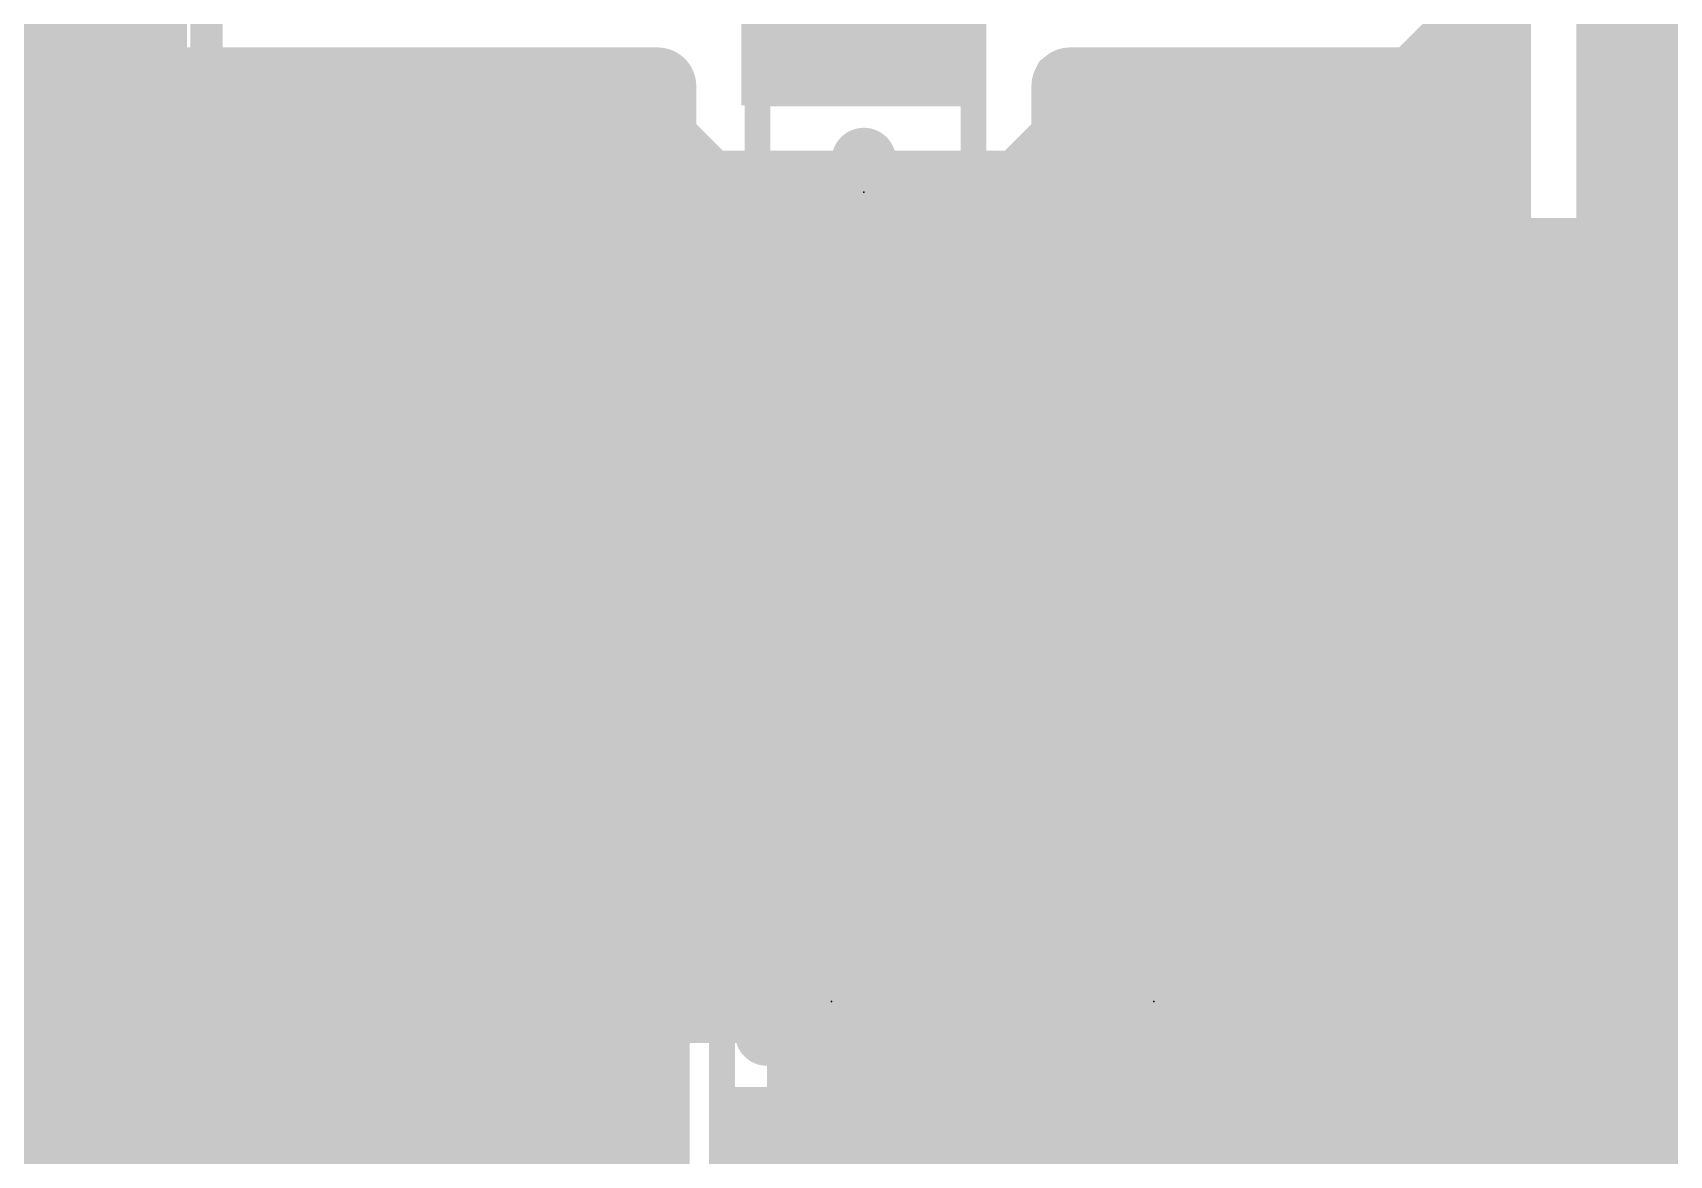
# Model space of a CAD drawing. Extents: x -1.3 to 57, y -0.1 to 23.2.
# Drawn here: x 20.47 to 26.92, y 9.16 to 13.58 of the extents above; entities that cross this region are included whole.
import ezdxf

# ---------------------------------------------------------------- set-up
doc = ezdxf.new("R2010")
doc.units = 0
for name, color, linetype in [('1', 12, 'CONTINUOUS'), ('16', 132, 'CONTINUOUS'), ('18', 110, 'CONTINUOUS'), ('21', 253, 'CONTINUOUS'), ('23', 53, 'CONTINUOUS'), ('25', 253, 'CONTINUOUS'), ('39', 12, 'CONTINUOUS'), ('51', 253, 'CONTINUOUS')]:
    doc.layers.add(name, color=color, linetype=linetype)

# ---------------------------------------------------------------- blocks, each defined once
blk = doc.blocks.new('RECT')
blk.add_solid([(-0.5, -0.5), (0.5, -0.5), (-0.5, 0.5), (0.5, 0.5)])
blk = doc.blocks.new('ROUNDV')
at = {"const_width": 0.5}
blk.add_lwpolyline([(0, -0.25, 1), (0, 0.25, 1), (0, -0.25)], format="xyb", dxfattribs=at)

msp = doc.modelspace()

# ---------------------------------------------------------------- linework, layer by layer
at = {"layer": '1'}
for points, const_width in [([(26.1738, 13.6251), (26.2264, 13.6777)], 0.3048), ([(26.2264, 13.6777), (26.2264, 12.614)], 0.3048), ([(25.9209, 13.3722), (26.1738, 13.6251)], 0.3048), ([(25.9599, 13.4112), (26.2264, 13.4112)], 0.3048), ([(16.2709, 13.3722), (22.9362, 13.3722)], 0.3048), ([(22.9362, 13.3722), (22.9362, 13.1592)], 0.3048), ([(24.5618, 13.1592), (24.5618, 13.3722)], 0.3048), ([(24.5618, 13.3722), (25.9209, 13.3722)], 0.3048), ([(22.9362, 13.1592), (23.1296, 12.9658)], 0.3048), ([(24.3684, 12.9658), (24.5618, 13.1592)], 0.3048), ([(16.3992, 13.1064), (22.989, 13.1064)], 0.3048), ([(24.509, 13.1064), (26.2264, 13.1064)], 0.3048), ([(23.1296, 12.9422), (22.9362, 12.7488)], 0.3048), ([(23.1296, 12.9658), (24.3684, 12.9658)], 0.3048), ([(24.3684, 12.9422), (23.1296, 12.9422)], 0.3048), ([(24.5618, 12.7488), (24.3684, 12.9422)], 0.3048), ([(16.3992, 12.8016), (22.989, 12.8016)], 0.3048), ([(22.9362, 12.7488), (22.9362, 11.4592)], 0.3048), ([(24.509, 12.8016), (26.2264, 12.8016)], 0.3048), ([(24.5618, 12.6679), (24.5618, 12.7488)], 0.3048), ([(24.7561, 12.7484), (24.5618, 12.6679)], 0.3048), ([(25.0279, 12.7484), (24.7561, 12.7484)], 0.3048), ([(25.2791, 12.6444), (25.0279, 12.7484)], 0.3048), ([(25.4714, 12.4521), (25.2791, 12.6444)], 0.3048), ([(26.2264, 12.614), (26.4198, 12.4206)], 0.3048), ([(16.2319, 12.4968), (22.9362, 12.4968)], 0.3048), ([(25.4267, 12.4968), (26.3436, 12.4968)], 0.3048), ([(25.5754, 12.2009), (25.4714, 12.4521)], 0.3048), ([(26.4198, 12.4206), (27.7094, 12.4206)], 0.3048), ([(15.5713, 12.192), (22.9362, 12.192)], 0.3048), ([(25.5754, 11.9291), (25.5754, 12.2009)], 0.3048), ([(25.5754, 12.192), (28.0694, 12.192)], 0.3048), ([(23.749, 12.104), (24.599, 12.104)], 0.254), ([(24.638, 12.065), (24.599, 12.104)], 0.254), ([(24.892, 12.065), (24.638, 12.065)], 0.254), ([(25.4714, 11.6779), (25.5754, 11.9291)], 0.3048), ([(15.2665, 11.8872), (22.9362, 11.8872)], 0.3048), ([(25.5581, 11.8872), (28.1393, 11.8872)], 0.3048), ([(25.2791, 11.4856), (25.4714, 11.6779)], 0.3048), ([(17.6906, 11.5824), (22.9362, 11.5824)], 0.3048), ([(25.3759, 11.5824), (28.4387, 11.5824)], 0.3048), ([(22.9362, 11.4592), (23.1196, 11.2758)], 0.3048), ([(24.3779, 11.2753), (24.5618, 11.4592)], 0.3048), ([(24.5618, 11.4592), (24.5618, 11.4621)], 0.3048), ([(24.5618, 11.4621), (24.7561, 11.3816)], 0.3048), ([(25.0279, 11.3816), (25.2791, 11.4856)], 0.3048), ([(24.7561, 11.3816), (25.0279, 11.3816)], 0.3048), ([(17.6906, 11.2776), (23.1178, 11.2776)], 0.3048), ([(23.1091, 11.2758), (23.0531, 11.2526)], 0.3048), ([(23.1196, 11.2758), (23.1091, 11.2758)], 0.3048), ([(24.1909, 11.2526), (24.159, 11.2658)], 0.3048), ([(24.159, 11.2658), (24.355, 11.2658)], 0.3048), ([(24.355, 11.2658), (24.3231, 11.2526)], 0.3048), ([(24.3791, 11.2758), (24.3779, 11.2753)], 0.3048), ([(24.8031, 11.2758), (24.3791, 11.2758)], 0.3048), ([(24.3802, 11.2776), (31.2238, 11.2776)], 0.3048), ([(24.8031, 10.7043), (24.8031, 11.2758)], 0.3048), ([(25.4049, 11.2758), (24.9809, 11.2758)], 0.3048), ([(24.9809, 11.2758), (24.9809, 10.7043)], 0.3048), ([(25.4609, 11.2526), (25.4049, 11.2758)], 0.3048), ([(23.0102, 11.2097), (22.987, 11.1537)], 0.3048), ([(23.0531, 11.2526), (23.0102, 11.2097)], 0.3048), ([(24.2338, 11.2097), (24.1909, 11.2526)], 0.3048), ([(24.257, 11.1537), (24.2338, 11.2097)], 0.3048), ([(24.2802, 11.2097), (24.257, 11.1537)], 0.3048), ([(24.3231, 11.2526), (24.2802, 11.2097)], 0.3048), ([(25.5038, 11.2097), (25.4609, 11.2526)], 0.3048), ([(25.527, 11.1537), (25.5038, 11.2097)], 0.3048), ([(22.987, 11.1537), (22.987, 10.7043)], 0.3048), ([(24.257, 10.7043), (24.257, 11.1537)], 0.3048), ([(24.257, 11.1537), (24.257, 10.7043)], 0.3048), ([(25.527, 10.7043), (25.527, 11.1537)], 0.3048), ([(16.4406, 10.9728), (22.987, 10.9728)], 0.3048), ([(24.257, 10.9728), (24.257, 10.9728)], 0.3048), ([(24.8031, 10.9728), (24.9809, 10.9728)], 0.3048), ([(25.527, 10.9728), (31.2238, 10.9728)], 0.3048), ([(22.987, 10.7043), (23.5331, 10.7043)], 0.3048), ([(23.5331, 10.7043), (23.5331, 10.5265)], 0.3048), ([(23.7109, 10.5265), (23.7109, 10.7043)], 0.3048), ([(23.7109, 10.7043), (24.257, 10.7043)], 0.3048), ([(24.257, 10.7043), (24.8031, 10.7043)], 0.3048), ([(24.8031, 10.7043), (24.8031, 10.5265)], 0.3048), ([(24.9809, 10.7043), (24.8031, 10.7043)], 0.3048), ([(24.9809, 10.5265), (24.9809, 10.7043)], 0.3048), ([(24.9809, 10.7043), (25.527, 10.7043)], 0.3048), ([(17.6906, 10.668), (23.5331, 10.668)], 0.3048), ([(23.622, 10.6154), (23.3172, 10.6154)], 0.381), ([(24.892, 10.6154), (23.622, 10.6154)], 0.381), ([(23.7109, 10.668), (24.8031, 10.668)], 0.3048), ([(24.9809, 10.668), (31.2238, 10.668)], 0.3048), ([(23.5331, 10.5265), (22.987, 10.5265)], 0.3048), ([(22.987, 10.5265), (22.987, 10.0771)], 0.3048), ([(23.5331, 9.955), (23.5331, 10.5265)], 0.3048), ([(23.5331, 10.5265), (23.7109, 10.5265)], 0.3048), ([(23.7109, 10.5265), (23.7109, 9.955)], 0.3048), ([(24.257, 10.5265), (23.7109, 10.5265)], 0.3048), ([(24.257, 10.0771), (24.257, 10.5265)], 0.3048), ([(24.8031, 10.5265), (24.257, 10.5265)], 0.3048), ([(24.257, 10.5265), (24.257, 10.0771)], 0.3048), ([(24.8031, 9.955), (24.8031, 10.5265)], 0.3048), ([(24.8031, 10.5265), (24.9809, 10.5265)], 0.3048), ([(24.9809, 10.5265), (24.9809, 9.955)], 0.3048), ([(25.527, 10.5265), (24.9809, 10.5265)], 0.3048), ([(25.527, 10.0771), (25.527, 10.5265)], 0.3048), ([(17.6906, 10.3632), (22.987, 10.3632)], 0.3048), ([(23.5331, 10.3632), (23.7109, 10.3632)], 0.3048), ([(24.257, 10.3632), (24.257, 10.3632)], 0.3048), ([(24.8031, 10.3632), (24.9809, 10.3632)], 0.3048), ([(25.527, 10.3632), (31.3158, 10.3632)], 0.3048), ([(17.6575, 10.0584), (22.9947, 10.0584)], 0.3048), ([(22.987, 10.0771), (23.0102, 10.0211)], 0.3048), ([(23.5331, 10.0584), (23.7109, 10.0584)], 0.3048), ([(24.2338, 10.0211), (24.257, 10.0771)], 0.3048), ([(24.2493, 10.0584), (24.2647, 10.0584)], 0.3048), ([(24.257, 10.0771), (24.2802, 10.0211)], 0.3048), ([(24.8031, 10.0584), (24.9809, 10.0584)], 0.3048), ([(25.5038, 10.0211), (25.527, 10.0771)], 0.3048), ([(25.5193, 10.0584), (31.5087, 10.0584)], 0.3048), ([(23.0102, 10.0211), (23.0531, 9.9782)], 0.3048), ([(23.0531, 9.9782), (23.1091, 9.955)], 0.3048), ([(24.1349, 9.955), (24.1909, 9.9782)], 0.3048), ([(24.1909, 9.9782), (24.2338, 10.0211)], 0.3048), ([(24.2802, 10.0211), (24.3231, 9.9782)], 0.3048), ([(24.3231, 9.9782), (24.3791, 9.955)], 0.3048), ([(25.4049, 9.955), (25.4609, 9.9782)], 0.3048), ([(25.4609, 9.9782), (25.5038, 10.0211)], 0.3048), ([(30.0228, 10.033), (26.289, 10.033)], 0.3048), ([(26.289, 10.033), (26.289, 9.7028)], 0.3048), ([(23.1091, 9.955), (23.5331, 9.955)], 0.3048), ([(23.7109, 9.955), (24.1349, 9.955)], 0.3048), ([(24.3791, 9.955), (24.8031, 9.955)], 0.3048), ([(24.9809, 9.955), (25.4049, 9.955)], 0.3048), ([(14.7828, 9.7536), (26.289, 9.7536)], 0.3048), ([(23.0026, 9.7536), (22.8092, 9.5602)], 0.3048), ([(24.2414, 9.7536), (23.0026, 9.7536)], 0.3048), ([(24.257, 9.738), (24.2414, 9.7536)], 0.3048), ([(24.2726, 9.7536), (24.257, 9.738)], 0.3048), ([(25.5114, 9.7536), (24.2726, 9.7536)], 0.3048), ([(25.5622, 9.7028), (25.5114, 9.7536)], 0.3048), ([(26.289, 9.7028), (25.5622, 9.7028)], 0.3048), ([(22.8092, 9.5602), (22.8092, 8.2706)], 0.3048), ([(14.7828, 9.4488), (22.8092, 9.4488)], 0.3048), ([(17.8684, 9.144), (22.8092, 9.144)], 0.3048)]:
    msp.add_lwpolyline(points, dxfattribs=dict(at, const_width=const_width))
for points, const_width in [([(26.2803, 13.6239, 1), (26.1725, 13.7316)], 0.1524), ([(26.1199, 13.679, 1), (26.2277, 13.5713)], 0.1524), ([(26.2277, 13.5713, 1), (26.1199, 13.679)], 0.1524), ([(25.9599, 13.4874, 1), (25.9599, 13.335)], 0.1524), ([(26.2264, 13.335, 1), (26.2264, 13.4874)], 0.1524), ([(23.0124, 13.3722, 1), (22.86, 13.3722)], 0.1524), ([(22.9362, 13.296, 1), (22.9362, 13.4484)], 0.1524), ([(24.638, 13.3722, 1), (24.4856, 13.3722)], 0.1524), ([(24.5618, 13.4484, 1), (24.5618, 13.296)], 0.1524), ([(25.867, 13.4261, 1), (25.9747, 13.3183)], 0.1524), ([(25.9209, 13.296, 1), (25.9209, 13.4484)], 0.1524), ([(22.9901, 13.2131, 1), (22.8823, 13.1053)], 0.1524), ([(24.6157, 13.1053, 1), (24.5079, 13.2131)], 0.1524), ([(22.86, 13.1592, 1), (23.0124, 13.1592)], 0.1524), ([(22.989, 13.0302, 1), (22.989, 13.1826)], 0.1524), ([(24.509, 13.1826, 1), (24.509, 13.0302)], 0.1524), ([(24.4856, 13.1592, 1), (24.638, 13.1592)], 0.1524), ([(26.2264, 13.0302, 1), (26.2264, 13.1826)], 0.1524), ([(23.1296, 13.042, 1), (23.1296, 12.8896)], 0.1524), ([(23.1296, 13.0184, 1), (23.1296, 12.866)], 0.1524), ([(23.0757, 12.9119, 1), (23.1835, 13.0197)], 0.1524), ([(23.1835, 12.8883, 1), (23.0757, 12.9961)], 0.1524), ([(24.3145, 13.0197, 1), (24.4223, 12.9119)], 0.1524), ([(24.4223, 12.9961, 1), (24.3145, 12.8883)], 0.1524), ([(24.3684, 12.8896, 1), (24.3684, 13.042)], 0.1524), ([(24.3684, 12.866, 1), (24.3684, 13.0184)], 0.1524), ([(23.0124, 12.7488, 1), (22.86, 12.7488)], 0.1524), ([(22.989, 12.7254, 1), (22.989, 12.8778)], 0.1524), ([(24.509, 12.8778, 1), (24.509, 12.7254)], 0.1524), ([(24.638, 12.7488, 1), (24.4856, 12.7488)], 0.1524), ([(24.7561, 12.8246, 1), (24.7561, 12.6722)], 0.1524), ([(24.7852, 12.678, 1), (24.7269, 12.8188)], 0.1524), ([(25.0571, 12.8188, 1), (24.9988, 12.678)], 0.1524), ([(25.0279, 12.6722, 1), (25.0279, 12.8246)], 0.1524), ([(26.2264, 12.7254, 1), (26.2264, 12.8778)], 0.1524), ([(22.8823, 12.8027, 1), (22.9901, 12.6949)], 0.1524), ([(24.5079, 12.6949, 1), (24.6157, 12.8027)], 0.1524), ([(24.5326, 12.7383, 1), (24.591, 12.5975)], 0.1524), ([(25.333, 12.6982, 1), (25.2252, 12.5905)], 0.1524), ([(25.25, 12.574, 1), (25.3083, 12.7148)], 0.1524), ([(24.4856, 12.6679, 1), (24.638, 12.6679)], 0.1524), ([(26.2803, 12.6679, 1), (26.1725, 12.5601)], 0.1524), ([(22.9362, 12.4206, 1), (22.9362, 12.573)], 0.1524), ([(25.4267, 12.573, 1), (25.4267, 12.4206)], 0.1524), ([(26.1502, 12.614, 1), (26.3026, 12.614)], 0.1524), ([(26.3436, 12.4206, 1), (26.3436, 12.573)], 0.1524), ([(25.5418, 12.4813, 1), (25.401, 12.423)], 0.1524), ([(25.4175, 12.3982, 1), (25.5252, 12.506)], 0.1524), ([(26.4198, 12.4968, 1), (26.4198, 12.3444)], 0.1524), ([(26.3659, 12.3667, 1), (26.4737, 12.4745)], 0.1524), ([(22.9362, 12.1158, 1), (22.9362, 12.2682)], 0.1524), ([(25.6516, 12.2009, 1), (25.4992, 12.2009)], 0.1524), ([(25.5754, 12.2682, 1), (25.5754, 12.1158)], 0.1524), ([(25.505, 12.1718, 1), (25.6458, 12.2301)], 0.1524), ([(23.749, 12.1675, 1), (23.749, 12.0405)], 0.127), ([(24.6439, 12.1489, 1), (24.5541, 12.0591)], 0.127), ([(24.638, 12.1285, 1), (24.638, 12.0015)], 0.127), ([(24.599, 12.0405, 1), (24.599, 12.1675)], 0.127), ([(24.892, 12.0015, 1), (24.892, 12.1285)], 0.127), ([(24.5931, 12.0201, 1), (24.6829, 12.1099)], 0.127), ([(25.6458, 11.8999, 1), (25.505, 11.9582)], 0.1524), ([(22.9362, 11.811, 1), (22.9362, 11.9634)], 0.1524), ([(25.5581, 11.9634, 1), (25.5581, 11.811)], 0.1524), ([(25.4992, 11.9291, 1), (25.6516, 11.9291)], 0.1524), ([(25.5252, 11.624, 1), (25.4175, 11.7318)], 0.1524), ([(25.401, 11.707, 1), (25.5418, 11.6487)], 0.1524), ([(22.9362, 11.5062, 1), (22.9362, 11.6586)], 0.1524), ([(25.3759, 11.6586, 1), (25.3759, 11.5062)], 0.1524), ([(22.9901, 11.5131, 1), (22.8823, 11.4053)], 0.1524), ([(24.638, 11.4621, 1), (24.4856, 11.4621)], 0.1524), ([(24.591, 11.5325, 1), (24.5326, 11.3917)], 0.1524), ([(24.6157, 11.4053, 1), (24.5079, 11.5131)], 0.1524), ([(25.2252, 11.5395, 1), (25.333, 11.4318)], 0.1524), ([(25.3083, 11.4152, 1), (25.25, 11.556)], 0.1524), ([(22.86, 11.4592, 1), (23.0124, 11.4592)], 0.1524), ([(24.4856, 11.4592, 1), (24.638, 11.4592)], 0.1524), ([(24.7561, 11.4578, 1), (24.7561, 11.3054)], 0.1524), ([(24.7269, 11.3112, 1), (24.7852, 11.452)], 0.1524), ([(24.9988, 11.452, 1), (25.0571, 11.3112)], 0.1524), ([(25.0279, 11.3054, 1), (25.0279, 11.4578)], 0.1524), ([(23.1091, 11.352, 1), (23.1091, 11.1996)], 0.1524), ([(23.1382, 11.2054, 1), (23.0799, 11.3462)], 0.1524), ([(23.1178, 11.2014, 1), (23.1178, 11.3538)], 0.1524), ([(23.1196, 11.1996, 1), (23.1196, 11.352)], 0.1524), ([(24.159, 11.342, 1), (24.159, 11.1896)], 0.1524), ([(24.1882, 11.3362, 1), (24.1299, 11.1954)], 0.1524), ([(24.3487, 11.3457, 1), (24.407, 11.2049)], 0.1524), ([(24.3791, 11.352, 1), (24.3791, 11.1996)], 0.1524), ([(24.3802, 11.3538, 1), (24.3802, 11.2014)], 0.1524), ([(24.3841, 11.1954, 1), (24.3258, 11.3362)], 0.1524), ([(24.4083, 11.2054, 1), (24.3499, 11.3462)], 0.1524), ([(24.355, 11.1896, 1), (24.355, 11.342)], 0.1524), ([(24.8793, 11.2758, 1), (24.7269, 11.2758)], 0.1524), ([(24.8031, 11.1996, 1), (24.8031, 11.352)], 0.1524), ([(24.9809, 11.352, 1), (24.9809, 11.1996)], 0.1524), ([(25.0571, 11.2758, 1), (24.9047, 11.2758)], 0.1524), ([(25.4341, 11.3462, 1), (25.3758, 11.2054)], 0.1524), ([(25.4049, 11.1996, 1), (25.4049, 11.352)], 0.1524), ([(23.0806, 11.1806, 1), (22.9398, 11.2389)], 0.1524), ([(23.0239, 11.323, 1), (23.0822, 11.1822)], 0.1524), ([(23.107, 11.1987, 1), (22.9992, 11.3065)], 0.1524), ([(23.0658, 11.2219, 1), (23.1735, 11.3297)], 0.1524), ([(24.2448, 11.3065, 1), (24.137, 11.1987)], 0.1524), ([(24.3042, 11.2389, 1), (24.1634, 11.1806)], 0.1524), ([(24.1618, 11.1822, 1), (24.2201, 11.323)], 0.1524), ([(24.3506, 11.1806, 1), (24.2098, 11.2389)], 0.1524), ([(24.2939, 11.323, 1), (24.3522, 11.1822)], 0.1524), ([(24.377, 11.1987, 1), (24.2692, 11.3065)], 0.1524), ([(24.324, 11.3292, 1), (24.4317, 11.2214)], 0.1524), ([(25.5148, 11.3065, 1), (25.407, 11.1987)], 0.1524), ([(25.5742, 11.2389, 1), (25.4334, 11.1806)], 0.1524), ([(25.4318, 11.1822, 1), (25.4901, 11.323)], 0.1524), ([(23.0632, 11.1537, 1), (22.9108, 11.1537)], 0.1524), ([(22.9563, 11.2636, 1), (23.0641, 11.1558)], 0.1524), ([(24.1799, 11.1558, 1), (24.2877, 11.2636)], 0.1524), ([(24.3332, 11.1537, 1), (24.1808, 11.1537)], 0.1524), ([(24.3332, 11.1537, 1), (24.1808, 11.1537)], 0.1524), ([(24.2263, 11.2636, 1), (24.3341, 11.1558)], 0.1524), ([(25.4499, 11.1558, 1), (25.5577, 11.2636)], 0.1524), ([(25.6032, 11.1537, 1), (25.4508, 11.1537)], 0.1524), ([(22.9166, 11.1829, 1), (23.0574, 11.1246)], 0.1524), ([(24.1866, 11.1829, 1), (24.3274, 11.1246)], 0.1524), ([(24.1866, 11.1246, 1), (24.3274, 11.1829)], 0.1524), ([(25.4566, 11.1246, 1), (25.5974, 11.1829)], 0.1524), ([(22.987, 10.8966, 1), (22.987, 11.049)], 0.1524), ([(24.257, 11.049, 1), (24.257, 10.8966)], 0.1524), ([(24.257, 10.8966, 1), (24.257, 11.049)], 0.1524), ([(24.8031, 11.049, 1), (24.8031, 10.8966)], 0.1524), ([(24.9809, 10.8966, 1), (24.9809, 11.049)], 0.1524), ([(25.527, 11.049, 1), (25.527, 10.8966)], 0.1524), ([(22.987, 10.7805, 1), (22.987, 10.6281)], 0.1524), ([(23.6093, 10.7043, 1), (23.4569, 10.7043)], 0.1524), ([(23.5331, 10.6281, 1), (23.5331, 10.7805)], 0.1524), ([(23.7871, 10.7043, 1), (23.6347, 10.7043)], 0.1524), ([(23.7109, 10.7805, 1), (23.7109, 10.6281)], 0.1524), ([(24.257, 10.7805, 1), (24.257, 10.6281)], 0.1524), ([(24.257, 10.6281, 1), (24.257, 10.7805)], 0.1524), ([(24.8793, 10.7043, 1), (24.7269, 10.7043)], 0.1524), ([(24.8031, 10.7805, 1), (24.8031, 10.6281)], 0.1524), ([(24.8031, 10.6281, 1), (24.8031, 10.7805)], 0.1524), ([(25.0571, 10.7043, 1), (24.9047, 10.7043)], 0.1524), ([(24.9809, 10.7805, 1), (24.9809, 10.6281)], 0.1524), ([(24.9809, 10.6281, 1), (24.9809, 10.7805)], 0.1524), ([(25.527, 10.6281, 1), (25.527, 10.7805)], 0.1524), ([(22.9108, 10.7043, 1), (23.0632, 10.7043)], 0.1524), ([(23.3172, 10.7107, 1), (23.3172, 10.5202)], 0.1905), ([(23.622, 10.7107, 1), (23.622, 10.5202)], 0.1905), ([(23.5331, 10.5918, 1), (23.5331, 10.7442)], 0.1524), ([(23.622, 10.5202, 1), (23.622, 10.7107)], 0.1905), ([(23.7109, 10.7442, 1), (23.7109, 10.5918)], 0.1524), ([(24.1808, 10.7043, 1), (24.3332, 10.7043)], 0.1524), ([(24.1808, 10.7043, 1), (24.3332, 10.7043)], 0.1524), ([(24.7269, 10.7043, 1), (24.8793, 10.7043)], 0.1524), ([(24.8031, 10.5918, 1), (24.8031, 10.7442)], 0.1524), ([(24.892, 10.5202, 1), (24.892, 10.7107)], 0.1905), ([(24.9809, 10.7442, 1), (24.9809, 10.5918)], 0.1524), ([(24.9047, 10.7043, 1), (25.0571, 10.7043)], 0.1524), ([(25.4508, 10.7043, 1), (25.6032, 10.7043)], 0.1524), ([(22.987, 10.6027, 1), (22.987, 10.4503)], 0.1524), ([(23.0632, 10.5265, 1), (22.9108, 10.5265)], 0.1524), ([(23.6093, 10.5265, 1), (23.4569, 10.5265)], 0.1524), ([(23.5331, 10.6027, 1), (23.5331, 10.4503)], 0.1524), ([(23.5331, 10.4503, 1), (23.5331, 10.6027)], 0.1524), ([(23.7871, 10.5265, 1), (23.6347, 10.5265)], 0.1524), ([(23.7109, 10.6027, 1), (23.7109, 10.4503)], 0.1524), ([(23.7109, 10.4503, 1), (23.7109, 10.6027)], 0.1524), ([(24.3332, 10.5265, 1), (24.1808, 10.5265)], 0.1524), ([(24.257, 10.6027, 1), (24.257, 10.4503)], 0.1524), ([(24.3332, 10.5265, 1), (24.1808, 10.5265)], 0.1524), ([(24.257, 10.4503, 1), (24.257, 10.6027)], 0.1524), ([(24.8793, 10.5265, 1), (24.7269, 10.5265)], 0.1524), ([(24.8031, 10.6027, 1), (24.8031, 10.4503)], 0.1524), ([(24.8031, 10.4503, 1), (24.8031, 10.6027)], 0.1524), ([(25.0571, 10.5265, 1), (24.9047, 10.5265)], 0.1524), ([(24.9809, 10.6027, 1), (24.9809, 10.4503)], 0.1524), ([(24.9809, 10.4503, 1), (24.9809, 10.6027)], 0.1524), ([(25.6032, 10.5265, 1), (25.4508, 10.5265)], 0.1524), ([(25.527, 10.4503, 1), (25.527, 10.6027)], 0.1524), ([(23.4569, 10.5265, 1), (23.6093, 10.5265)], 0.1524), ([(23.6347, 10.5265, 1), (23.7871, 10.5265)], 0.1524), ([(24.7269, 10.5265, 1), (24.8793, 10.5265)], 0.1524), ([(24.9047, 10.5265, 1), (25.0571, 10.5265)], 0.1524), ([(22.987, 10.287, 1), (22.987, 10.4394)], 0.1524), ([(23.5331, 10.4394, 1), (23.5331, 10.287)], 0.1524), ([(23.7109, 10.287, 1), (23.7109, 10.4394)], 0.1524), ([(24.257, 10.4394, 1), (24.257, 10.287)], 0.1524), ([(24.257, 10.287, 1), (24.257, 10.4394)], 0.1524), ([(24.8031, 10.4394, 1), (24.8031, 10.287)], 0.1524), ([(24.9809, 10.287, 1), (24.9809, 10.4394)], 0.1524), ([(25.527, 10.4394, 1), (25.527, 10.287)], 0.1524), ([(23.0574, 10.1062, 1), (22.9166, 10.0479)], 0.1524), ([(22.9947, 9.9822, 1), (22.9947, 10.1346)], 0.1524), ([(23.5331, 10.1346, 1), (23.5331, 9.9822)], 0.1524), ([(23.7109, 9.9822, 1), (23.7109, 10.1346)], 0.1524), ([(24.2493, 10.1346, 1), (24.2493, 9.9822)], 0.1524), ([(24.3274, 10.1062, 1), (24.1866, 10.0479)], 0.1524), ([(24.3274, 10.0479, 1), (24.1866, 10.1062)], 0.1524), ([(24.2647, 9.9822, 1), (24.2647, 10.1346)], 0.1524), ([(24.8031, 10.1346, 1), (24.8031, 9.9822)], 0.1524), ([(24.9809, 9.9822, 1), (24.9809, 10.1346)], 0.1524), ([(25.5193, 10.1346, 1), (25.5193, 9.9822)], 0.1524), ([(25.5974, 10.0479, 1), (25.4566, 10.1062)], 0.1524), ([(22.9108, 10.0771, 1), (23.0632, 10.0771)], 0.1524), ([(23.0641, 10.075, 1), (22.9563, 9.9672)], 0.1524), ([(22.9398, 9.9919, 1), (23.0806, 10.0502)], 0.1524), ([(23.0822, 10.0486, 1), (23.0239, 9.9078)], 0.1524), ([(24.1634, 10.0502, 1), (24.3042, 9.9919)], 0.1524), ([(24.2201, 9.9078, 1), (24.1618, 10.0486)], 0.1524), ([(24.2877, 9.9672, 1), (24.1799, 10.075)], 0.1524), ([(24.1808, 10.0771, 1), (24.3332, 10.0771)], 0.1524), ([(24.1808, 10.0771, 1), (24.3332, 10.0771)], 0.1524), ([(24.3341, 10.075, 1), (24.2263, 9.9672)], 0.1524), ([(24.2098, 9.9919, 1), (24.3506, 10.0502)], 0.1524), ([(24.3522, 10.0486, 1), (24.2939, 9.9078)], 0.1524), ([(25.4334, 10.0502, 1), (25.5742, 9.9919)], 0.1524), ([(25.4901, 9.9078, 1), (25.4318, 10.0486)], 0.1524), ([(25.5577, 9.9672, 1), (25.4499, 10.075)], 0.1524), ([(25.4508, 10.0771, 1), (25.6032, 10.0771)], 0.1524), ([(26.289, 10.1092, 1), (26.289, 9.9568)], 0.1524), ([(26.3652, 10.033, 1), (26.2128, 10.033)], 0.1524), ([(22.9992, 9.9243, 1), (23.107, 10.0321)], 0.1524), ([(23.1091, 10.0312, 1), (23.1091, 9.8788)], 0.1524), ([(23.0799, 9.8846, 1), (23.1382, 10.0254)], 0.1524), ([(23.5331, 9.8788, 1), (23.5331, 10.0312)], 0.1524), ([(23.7109, 10.0312, 1), (23.7109, 9.8788)], 0.1524), ([(24.1058, 10.0254, 1), (24.1641, 9.8846)], 0.1524), ([(24.137, 10.0321, 1), (24.2448, 9.9243)], 0.1524), ([(24.1349, 9.8788, 1), (24.1349, 10.0312)], 0.1524), ([(24.2692, 9.9243, 1), (24.377, 10.0321)], 0.1524), ([(24.3791, 10.0312, 1), (24.3791, 9.8788)], 0.1524), ([(24.3499, 9.8846, 1), (24.4082, 10.0254)], 0.1524), ([(24.8031, 9.8788, 1), (24.8031, 10.0312)], 0.1524), ([(24.9809, 10.0312, 1), (24.9809, 9.8788)], 0.1524), ([(25.3758, 10.0254, 1), (25.4341, 9.8846)], 0.1524), ([(25.407, 10.0321, 1), (25.5148, 9.9243)], 0.1524), ([(25.4049, 9.8788, 1), (25.4049, 10.0312)], 0.1524), ([(23.4569, 9.955, 1), (23.6093, 9.955)], 0.1524), ([(23.6347, 9.955, 1), (23.7871, 9.955)], 0.1524), ([(24.7269, 9.955, 1), (24.8793, 9.955)], 0.1524), ([(24.9047, 9.955, 1), (25.0571, 9.955)], 0.1524), ([(23.0026, 9.8298, 1), (23.0026, 9.6774)], 0.1524), ([(23.0565, 9.6997, 1), (22.9487, 9.8075)], 0.1524), ([(24.2953, 9.8075, 1), (24.1875, 9.6997)], 0.1524), ([(24.2031, 9.7919, 1), (24.3109, 9.6841)], 0.1524), ([(24.2726, 9.8298, 1), (24.2726, 9.6774)], 0.1524), ([(24.2031, 9.6841, 1), (24.3109, 9.7918)], 0.1524), ([(24.3265, 9.6997, 1), (24.2187, 9.8075)], 0.1524), ([(24.2414, 9.6774, 1), (24.2414, 9.8298)], 0.1524), ([(25.5653, 9.8075, 1), (25.4575, 9.6997)], 0.1524), ([(25.5114, 9.6774, 1), (25.5114, 9.8298)], 0.1524), ([(26.289, 9.6774, 1), (26.289, 9.8298)], 0.1524), ([(25.5622, 9.779, 1), (25.5622, 9.6266)], 0.1524), ([(25.5083, 9.6489, 1), (25.6161, 9.7567)], 0.1524), ([(26.289, 9.6266, 1), (26.289, 9.779)], 0.1524), ([(26.2128, 9.7028, 1), (26.3652, 9.7028)], 0.1524), ([(22.8854, 9.5602, 1), (22.733, 9.5602)], 0.1524), ([(22.7553, 9.6141, 1), (22.8631, 9.5063)], 0.1524), ([(22.8092, 9.3726, 1), (22.8092, 9.525)], 0.1524), ([(22.8092, 9.0678, 1), (22.8092, 9.2202)], 0.1524)]:
    msp.add_lwpolyline(points, format="xyb", dxfattribs=dict(at, const_width=const_width))
at = {"layer": '16', "const_width": 0.3048}
for points in [[(20.955, 5.9944), (20.955, 12.7)], [(20.955, 12.7), (41.0947, 12.7)], [(20.955, 12.4968), (41.0947, 12.4968)], [(20.955, 12.192), (41.0947, 12.192)], [(20.955, 11.8872), (41.0947, 11.8872)], [(20.955, 11.5824), (41.0947, 11.5824)], [(20.955, 11.2776), (41.0947, 11.2776)], [(20.955, 10.9728), (41.0947, 10.9728)], [(20.955, 10.668), (41.0947, 10.668)], [(20.955, 10.3632), (22.9108, 10.3632)], [(41.988, 10.414), (22.9108, 10.414)], [(22.9108, 10.414), (22.9108, 3.9116)], [(20.955, 10.0584), (22.9108, 10.0584)], [(20.955, 9.7536), (22.9108, 9.7536)], [(23.5204, 9.7282), (38.6588, 9.7282)], [(23.5204, 8.0494), (23.5204, 9.7282)], [(20.955, 9.4488), (22.9108, 9.4488)], [(23.5204, 9.4488), (38.6588, 9.4488)], [(20.955, 9.144), (22.9108, 9.144)], [(23.5204, 9.144), (38.6588, 9.144)]]:
    msp.add_lwpolyline(points, dxfattribs=at)
at = {"layer": '16', "const_width": 0.1524}
for points in [[(21.0312, 12.7, 1), (20.8788, 12.7)], [(20.955, 12.7762, 1), (20.955, 12.6238)], [(20.955, 12.573, 1), (20.955, 12.4206)], [(20.955, 12.2682, 1), (20.955, 12.1158)], [(20.955, 11.9634, 1), (20.955, 11.811)], [(20.955, 11.6586, 1), (20.955, 11.5062)], [(20.955, 11.3538, 1), (20.955, 11.2014)], [(20.955, 11.049, 1), (20.955, 10.8966)], [(20.955, 10.7442, 1), (20.955, 10.5918)], [(20.955, 10.4394, 1), (20.955, 10.287)], [(22.9108, 10.4902, 1), (22.9108, 10.3378)], [(22.987, 10.414, 1), (22.8346, 10.414)], [(22.9108, 10.287, 1), (22.9108, 10.4394)], [(20.955, 10.1346, 1), (20.955, 9.9822)], [(22.9108, 9.9822, 1), (22.9108, 10.1346)], [(20.955, 9.8298, 1), (20.955, 9.6774)], [(22.9108, 9.6774, 1), (22.9108, 9.8298)], [(23.5204, 9.8044, 1), (23.5204, 9.652)], [(23.5966, 9.7282, 1), (23.4442, 9.7282)], [(20.955, 9.525, 1), (20.955, 9.3726)], [(22.9108, 9.3726, 1), (22.9108, 9.525)], [(23.5204, 9.525, 1), (23.5204, 9.3726)], [(20.955, 9.2202, 1), (20.955, 9.0678)], [(22.9108, 9.0678, 1), (22.9108, 9.2202)], [(23.5204, 9.2202, 1), (23.5204, 9.0678)]]:
    msp.add_lwpolyline(points, format="xyb", dxfattribs=at)
at = {"layer": '21'}
for points, const_width in [([(21.1582, 1.2446), (21.1582, 19.0446)], 0.127), ([(23.749, 13.081), (23.749, 12.827)], 0.254), ([(23.368, 9.6384), (23.368, 9.8924)], 0.254), ([(23.876, 9.6384), (23.876, 9.8924)], 0.254), ([(24.892, 9.8924), (24.892, 9.6384)], 0.254)]:
    msp.add_lwpolyline(points, dxfattribs=dict(at, const_width=const_width))
at = {"layer": '21', "const_width": 0.127}
for points in [[(23.8125, 13.081, 1), (23.6855, 13.081)], [(23.6855, 12.827, 1), (23.8125, 12.827)], [(23.4315, 9.8924, 1), (23.3045, 9.8924)], [(23.9395, 9.8924, 1), (23.8125, 9.8924)], [(24.9555, 9.8924, 1), (24.8285, 9.8924)], [(23.3045, 9.6384, 1), (23.4315, 9.6384)], [(23.8125, 9.6384, 1), (23.9395, 9.6384)], [(24.8285, 9.6384, 1), (24.9555, 9.6384)]]:
    msp.add_lwpolyline(points, format="xyb", dxfattribs=at)
at = {"layer": '23'}
for p in [(23.749, 12.954), (23.622, 9.7654), (24.892, 9.7654)]:
    msp.add_point(p, dxfattribs=at)
at = {"layer": '25', "const_width": 0.1016}
for points in [[(24.4802, 12.7762), (24.4802, 13.4366)], [(24.4802, 13.4366), (24.6636, 13.4366)], [(25.1601, 13.2898), (25.3436, 13.4366)], [(25.3436, 13.4366), (25.3436, 12.7762)], [(22.4592, 13.2842), (22.6427, 13.2842)], [(22.6427, 13.2842), (22.6427, 13.0641)], [(26.1578, 13.1431), (25.8459, 12.7762)], [(24.6636, 13.0697), (24.4802, 13.0697)], [(24.8471, 12.7762), (24.7003, 13.0697)], [(22.4959, 12.9173), (22.4592, 12.9173)], [(25.1601, 12.7762), (25.527, 12.7762)], [(25.8459, 12.7762), (26.2128, 12.7762)], [(22.9362, 12.6043), (22.6427, 12.4575)], [(22.2758, 12.2374), (22.2758, 12.4208)], [(22.6427, 12.4208), (22.6427, 12.2374)], [(22.9362, 12.2374), (22.2758, 12.2374)], [(22.8092, 10.5179), (22.8092, 10.8848)], [(25.7048, 10.4907), (25.7048, 10.8576)], [(26.2184, 10.8576), (26.1451, 10.8576)], [(22.4423, 10.8298), (22.8092, 10.5179)], [(25.9983, 10.7108), (25.9983, 10.4907)], [(26.3652, 10.4907), (26.3652, 10.7108)], [(25.9983, 10.4907), (25.7048, 10.4907)], [(22.1488, 10.0905), (22.1488, 10.2373)], [(22.8092, 10.2373), (22.8092, 10.0905)], [(26.3652, 10.1777), (26.0717, 10.0309)], [(25.7048, 9.8108), (25.7048, 9.9942)], [(26.0717, 9.9942), (26.0717, 9.8108)], [(22.6624, 9.9438), (22.2956, 9.9438)], [(26.3652, 9.8108), (25.7048, 9.8108)]]:
    msp.add_lwpolyline(points, dxfattribs=at)
at = {"layer": '25'}
for points, const_width in [([(24.5056, 13.4366, 1), (24.4548, 13.4366)], 0.0508), ([(24.4802, 13.462, 1), (24.4802, 13.4112)], 0.0508), ([(24.6636, 13.0697, 1), (24.6636, 13.4366)], 0.1016), ([(24.6636, 13.462, 1), (24.6636, 13.4112)], 0.0508), ([(24.6636, 13.4112, 1), (24.6636, 13.462)], 0.0508), ([(25.369, 13.4366, 1), (25.3182, 13.4366)], 0.0508), ([(25.3594, 13.4168, 1), (25.3277, 13.4564)], 0.0508), ([(26.0477, 13.4366, 0.3252), (25.8459, 13.2898)], 0.1016), ([(26.2128, 13.2715, 0.4142), (26.0477, 13.4366)], 0.1016), ([(26.0477, 13.462, 1), (26.0477, 13.4112)], 0.0508), ([(26.0477, 13.4112, 1), (26.0477, 13.462)], 0.0508), ([(22.4592, 13.2842, 1), (22.4592, 12.9173)], 0.1016), ([(22.4592, 13.3096, 1), (22.4592, 13.2588)], 0.0508), ([(22.4592, 13.2588, 1), (22.4592, 13.3096)], 0.0508), ([(22.6681, 13.2842, 1), (22.6173, 13.2842)], 0.0508), ([(22.9362, 12.9907, 0.4142), (22.6427, 13.2842)], 0.1016), ([(22.6427, 13.3096, 1), (22.6427, 13.2588)], 0.0508), ([(22.6427, 13.2588, 1), (22.6427, 13.3096)], 0.0508), ([(25.1442, 13.3097, 1), (25.176, 13.27)], 0.0508), ([(25.8217, 13.2977, 1), (25.8701, 13.282)], 0.0508), ([(26.1578, 13.1431, 0.2053), (26.2128, 13.2715)], 0.1016), ([(26.2382, 13.2715, 1), (26.1874, 13.2715)], 0.0508), ([(26.1874, 13.2715, 1), (26.2382, 13.2715)], 0.0508), ([(26.1402, 13.1615, 1), (26.1753, 13.1247)], 0.0508), ([(26.1771, 13.1266, 1), (26.1384, 13.1595)], 0.0508), ([(22.4959, 12.9173, 0.4142), (22.6427, 13.0641)], 0.1016), ([(22.6681, 13.0641, 1), (22.6173, 13.0641)], 0.0508), ([(24.4802, 13.0951, 1), (24.4802, 13.0443)], 0.0508), ([(24.6636, 13.0951, 1), (24.6636, 13.0443)], 0.0508), ([(24.6636, 13.0443, 1), (24.6636, 13.0951)], 0.0508), ([(24.7231, 13.0811, 1), (24.6776, 13.0584)], 0.0508), ([(22.6173, 13.0641, 1), (22.6681, 13.0641)], 0.0508), ([(22.4592, 12.9427, 1), (22.4592, 12.8919)], 0.0508), ([(22.4592, 12.8919, 1), (22.4592, 12.9427)], 0.0508), ([(22.4959, 12.9427, 1), (22.4959, 12.8919)], 0.0508), ([(22.4959, 12.8919, 1), (22.4959, 12.9427)], 0.0508), ([(22.9108, 12.9907, 1), (22.9616, 12.9907)], 0.0508), ([(24.4548, 12.7762, 1), (24.5056, 12.7762)], 0.0508), ([(24.8244, 12.7648, 1), (24.8698, 12.7876)], 0.0508), ([(25.1601, 12.8016, 1), (25.1601, 12.7508)], 0.0508), ([(25.3182, 12.7762, 1), (25.369, 12.7762)], 0.0508), ([(25.527, 12.7508, 1), (25.527, 12.8016)], 0.0508), ([(25.8459, 12.8016, 1), (25.8459, 12.7508)], 0.0508), ([(25.8266, 12.7927, 1), (25.8653, 12.7597)], 0.0508), ([(26.2128, 12.7508, 1), (26.2128, 12.8016)], 0.0508), ([(22.6427, 12.4208, 1), (22.2758, 12.4208)], 0.1016), ([(22.9476, 12.5816, 1), (22.9248, 12.627)], 0.0508), ([(22.3012, 12.4208, 1), (22.2504, 12.4208)], 0.0508), ([(22.6313, 12.4803, 1), (22.654, 12.4348)], 0.0508), ([(22.6681, 12.4208, 1), (22.6173, 12.4208)], 0.0508), ([(22.2504, 12.4208, 1), (22.3012, 12.4208)], 0.0508), ([(22.6173, 12.4208, 1), (22.6681, 12.4208)], 0.0508), ([(22.2758, 12.2628, 1), (22.2758, 12.212)], 0.0508), ([(22.2504, 12.2374, 1), (22.3012, 12.2374)], 0.0508), ([(22.6173, 12.2374, 1), (22.6681, 12.2374)], 0.0508), ([(22.9362, 12.212, 1), (22.9362, 12.2628)], 0.0508), ([(22.3139, 10.8848, 0.4142), (22.1488, 10.7197)], 0.1016), ([(22.4423, 10.8298, 0.2053), (22.3139, 10.8848)], 0.1016), ([(22.3139, 10.9102, 1), (22.3139, 10.8594)], 0.0508), ([(22.3139, 10.8594, 1), (22.3139, 10.9102)], 0.0508), ([(22.8346, 10.8848, 1), (22.7838, 10.8848)], 0.0508), ([(25.7302, 10.8576, 1), (25.6794, 10.8576)], 0.0508), ([(26.1451, 10.8576, 0.4142), (25.9983, 10.7108)], 0.1016), ([(26.1451, 10.883, 1), (26.1451, 10.8322)], 0.0508), ([(26.1451, 10.8322, 1), (26.1451, 10.883)], 0.0508), ([(26.3652, 10.7108, 0.4142), (26.2184, 10.8576)], 0.1016), ([(26.2184, 10.883, 1), (26.2184, 10.8322)], 0.0508), ([(26.2184, 10.8322, 1), (26.2184, 10.883)], 0.0508), ([(22.4588, 10.8491, 1), (22.4259, 10.8104)], 0.0508), ([(22.4239, 10.8122, 1), (22.4607, 10.8473)], 0.0508), ([(22.1488, 10.7197, 0.3252), (22.2956, 10.5179)], 0.1016), ([(22.1742, 10.7197, 1), (22.1234, 10.7197)], 0.0508), ([(22.1234, 10.7197, 1), (22.1742, 10.7197)], 0.0508), ([(26.0237, 10.7108, 1), (25.9729, 10.7108)], 0.0508), ([(25.9729, 10.7108, 1), (26.0237, 10.7108)], 0.0508), ([(26.3906, 10.7108, 1), (26.3398, 10.7108)], 0.0508), ([(26.3398, 10.7108, 1), (26.3906, 10.7108)], 0.0508), ([(22.2877, 10.4937, 1), (22.3034, 10.5421)], 0.0508), ([(22.7838, 10.5179, 1), (22.8346, 10.5179)], 0.0508), ([(22.7927, 10.4986, 1), (22.8257, 10.5373)], 0.0508), ([(25.7048, 10.5161, 1), (25.7048, 10.4653)], 0.0508), ([(25.6794, 10.4907, 1), (25.7302, 10.4907)], 0.0508), ([(25.9729, 10.4907, 1), (26.0237, 10.4907)], 0.0508), ([(25.9983, 10.4653, 1), (25.9983, 10.5161)], 0.0508), ([(26.3398, 10.4907, 1), (26.3906, 10.4907)], 0.0508), ([(22.1742, 10.2373, 1), (22.1234, 10.2373)], 0.0508), ([(22.8346, 10.2373, 1), (22.7838, 10.2373)], 0.0508), ([(26.0717, 9.9942, 1), (25.7048, 9.9942)], 0.1016), ([(26.3766, 10.155, 1), (26.3538, 10.2004)], 0.0508), ([(22.1488, 10.0905, 0.4142), (22.2956, 9.9438)], 0.1016), ([(22.1742, 10.0905, 1), (22.1234, 10.0905)], 0.0508), ([(22.6624, 9.9438, 0.4142), (22.8092, 10.0905)], 0.1016), ([(22.8346, 10.0905, 1), (22.7838, 10.0905)], 0.0508), ([(22.1234, 10.0905, 1), (22.1742, 10.0905)], 0.0508), ([(22.7838, 10.0905, 1), (22.8346, 10.0905)], 0.0508), ([(26.0603, 10.0537, 1), (26.083, 10.0082)], 0.0508), ([(25.7302, 9.9942, 1), (25.6794, 9.9942)], 0.0508), ([(25.6794, 9.9942, 1), (25.7302, 9.9942)], 0.0508), ([(26.0971, 9.9942, 1), (26.0463, 9.9942)], 0.0508), ([(26.0463, 9.9942, 1), (26.0971, 9.9942)], 0.0508), ([(22.2956, 9.9692, 1), (22.2956, 9.9184)], 0.0508), ([(22.2956, 9.9184, 1), (22.2956, 9.9692)], 0.0508), ([(22.6624, 9.9692, 1), (22.6624, 9.9184)], 0.0508), ([(22.6624, 9.9184, 1), (22.6624, 9.9692)], 0.0508), ([(25.7048, 9.8362, 1), (25.7048, 9.7854)], 0.0508), ([(25.6794, 9.8108, 1), (25.7302, 9.8108)], 0.0508), ([(26.0463, 9.8108, 1), (26.0971, 9.8108)], 0.0508), ([(26.3652, 9.7854, 1), (26.3652, 9.8362)], 0.0508)]:
    msp.add_lwpolyline(points, format="xyb", dxfattribs=dict(at, const_width=const_width))
at = {"layer": '51', "const_width": 0.1016}
for points in [[(23.33, 13.31), (23.33, 12.598)], [(24.181, 13.31), (24.181, 12.598)], [(23.19, 9.4094), (23.19, 10.1214)], [(24.041, 9.4094), (24.041, 10.1214)], [(24.473, 10.1214), (24.473, 9.4094)], [(25.324, 10.1214), (25.324, 9.4094)], [(26.568, 9.322), (27.28, 9.322)]]:
    msp.add_lwpolyline(points, dxfattribs=at)
at = {"layer": '51', "const_width": 0.0508}
for points in [[(23.3554, 13.31, 1), (23.3046, 13.31)], [(24.2064, 13.31, 1), (24.1556, 13.31)], [(23.3046, 12.598, 1), (23.3554, 12.598)], [(24.1556, 12.598, 1), (24.2064, 12.598)], [(23.2154, 10.1214, 1), (23.1646, 10.1214)], [(24.0664, 10.1214, 1), (24.0156, 10.1214)], [(24.4984, 10.1214, 1), (24.4476, 10.1214)], [(25.3494, 10.1214, 1), (25.2986, 10.1214)], [(23.1646, 9.4094, 1), (23.2154, 9.4094)], [(24.0156, 9.4094, 1), (24.0664, 9.4094)], [(24.4476, 9.4094, 1), (24.4984, 9.4094)], [(25.2986, 9.4094, 1), (25.3494, 9.4094)], [(26.568, 9.3474, 1), (26.568, 9.2966)]]:
    msp.add_lwpolyline(points, format="xyb", dxfattribs=at)

# ---------------------------------------------------------------- block references
at = {"layer": '1', "xscale": 1.016, "yscale": 0.9652}
for p, rotation in [((23.749, 13.804), 270), ((27.0646, 13.2334), 180), ((23.749, 12.104), 270), ((23.622, 10.6154), 90), ((24.892, 10.6154), 270), ((23.622, 8.9154), 90), ((24.892, 8.9154), 270)]:
    msp.add_blockref('RECT', p, dxfattribs=dict(at, rotation=rotation))
msp.add_blockref('RECT', (26.074, 8.89), dxfattribs=at)
at = {"layer": '18', "xscale": 0.7064, "yscale": 0.7064}
msp.add_blockref('ROUNDV', (24.892, 12.065), dxfattribs=at)
msp.add_blockref('ROUNDV', (24.892, 12.065), dxfattribs=at)
at = {"layer": '39', "xscale": 17.653, "yscale": 20.955, "rotation": 90}
msp.add_blockref('RECT', (10.6045, 10.0457), dxfattribs=at)
at = {"layer": '51', "xscale": 0.5001, "yscale": 0.95}
for p, rotation in [((23.7541, 13.5422), 270), ((23.7541, 12.3738), 270), ((23.6169, 10.3457), 90), ((24.8971, 10.3536), 270), ((23.6169, 9.1773), 90), ((24.8971, 9.1852), 270)]:
    msp.add_blockref('RECT', p, dxfattribs=dict(at, rotation=rotation))
msp.add_blockref('RECT', (26.3359, 8.8951), dxfattribs=at)

doc.saveas('drawing.dxf')
